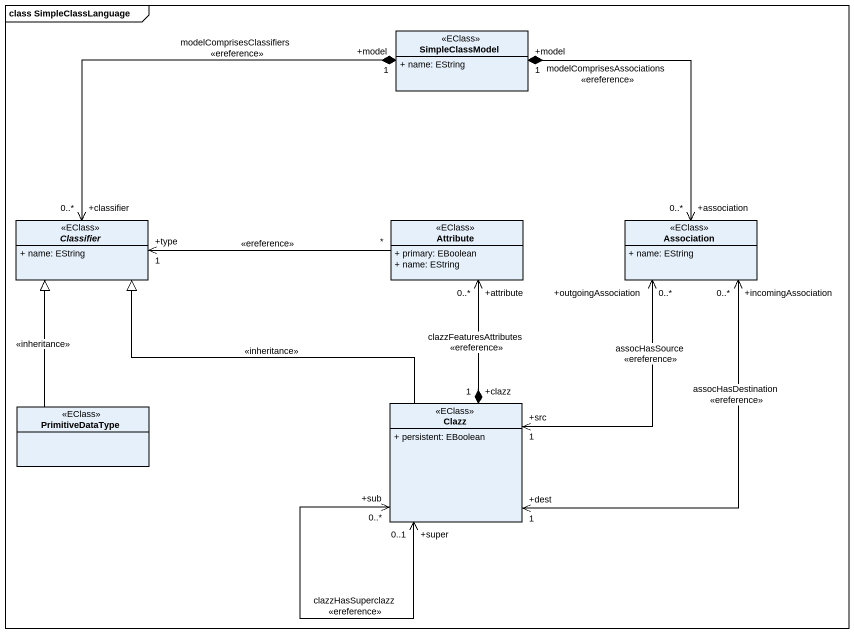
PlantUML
@startuml
mainframe class SimpleClassLanguage
hide circle
hide empty members
skinparam classAttributeIconSize 0
class SimpleClassModel <<EClass>> {
  + name: EString
}
abstract class Classifier <<EClass>> {
  + name: EString
}
class Attribute <<EClass>> {
  + primary: EBoolean
  + name: EString
}
class Association <<EClass>> {
  + name: EString
}
class PrimitiveDataType <<EClass>>
class Clazz <<EClass>> {
  + persistent: EBoolean
}
SimpleClassModel "+model\n1" *-left-> "+classifier\n0..*" Classifier : modelComprisesClassifiers\n<<ereference>>
SimpleClassModel "+model\n1" *--> "+association\n0..*" Association : modelComprisesAssociations\n<<ereference>>
Classifier "+type\n1" <-right- "*" Attribute : <<ereference>>
Attribute "+attribute\n0..*" <--* "+clazz\n1" Clazz : clazzFeaturesAttributes\n<<ereference>>
Association "+incomingAssociation\n0..*" <--> "+dest\n1" Clazz : assocHasDestination\n<<ereference>>
Association "+outgoingAssociation\n0..*" <--> "+src\n1" Clazz : assocHasSource\n<<ereference>>
PrimitiveDataType -up-|> Classifier : <<inheritance>>
Clazz -left-|> Classifier : <<inheritance>>
Clazz "+sub\n0..*" <--> "+super\n0..1" Clazz : clazzHasSuperclazz\n<<ereference>>
@enduml
